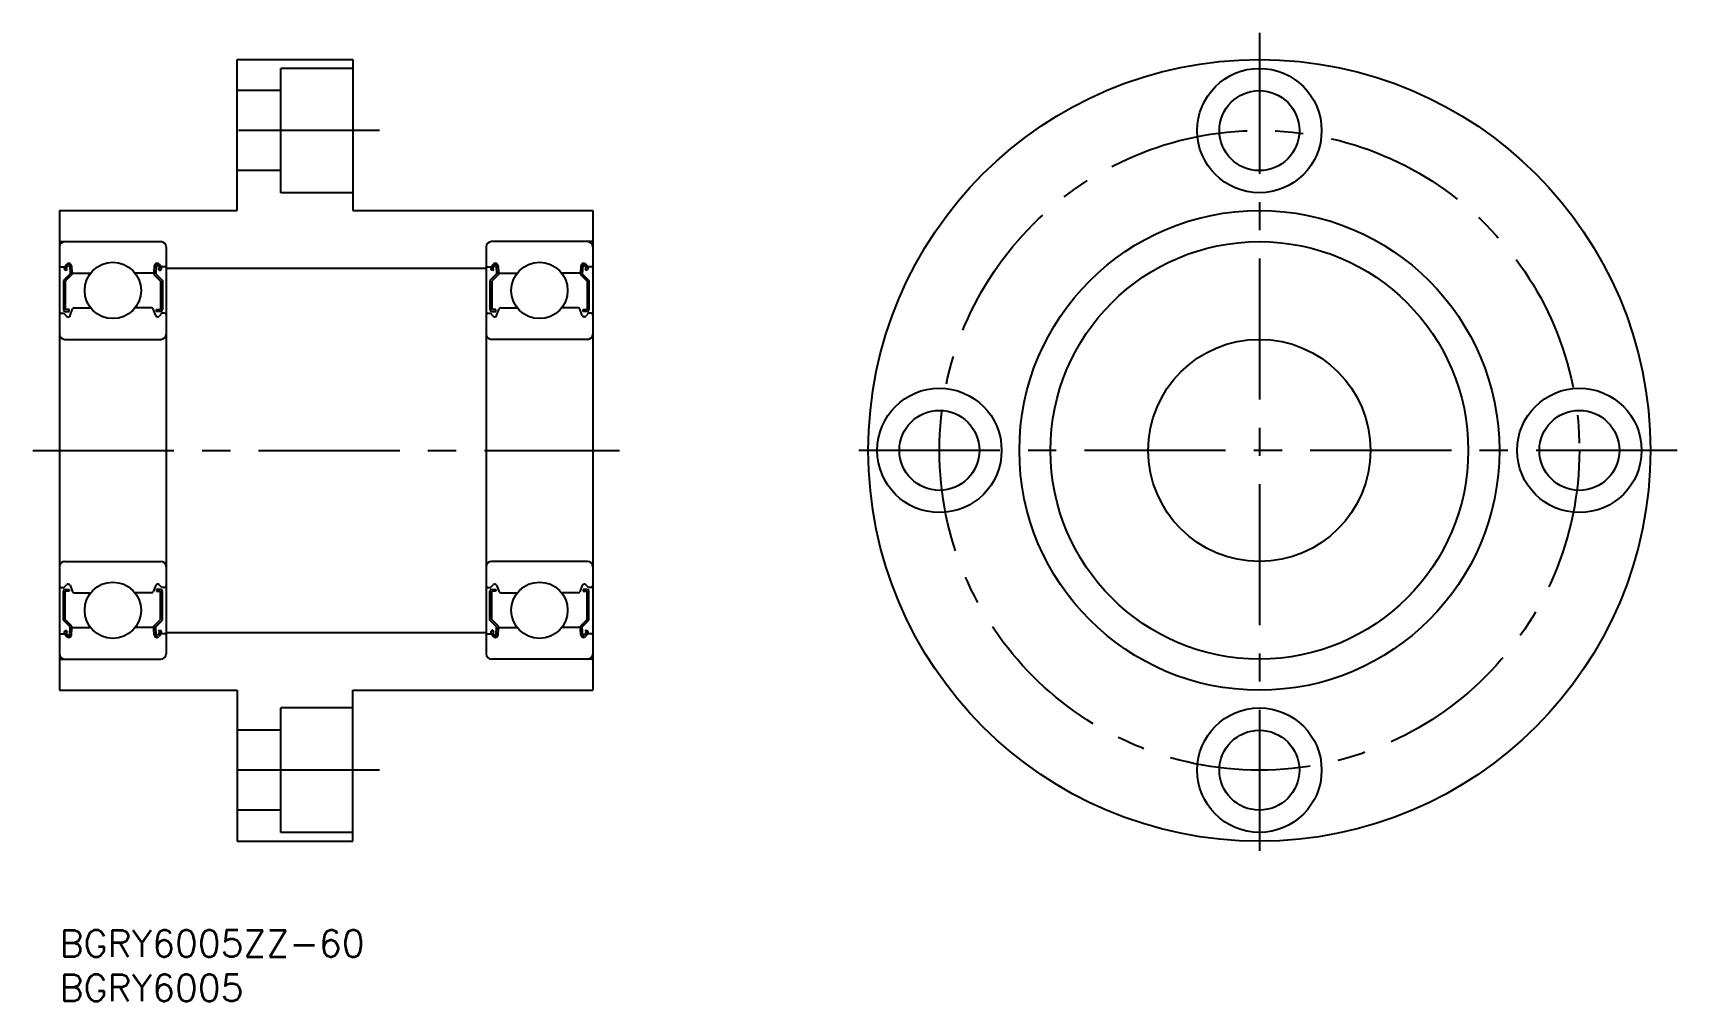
# Model space of a CAD drawing. Extents: x -3 to 182, y -8 to 101.
import ezdxf

# ---------------------------------------------------------------- set-up
doc = ezdxf.new("R2010")
doc.units = 0
doc.header["$LTSCALE"] = 0.5
doc.linetypes.add('CENTER', pattern=[50.8, 31.75, -6.35, 6.35, -6.35])
for name, color, linetype in [('MSM_CENTER', 1, 'CENTER'), ('MSM_CONTINUOUS', 7, 'CONTINUOUS'), ('MSM_PART_NUMBER', 7, 'CONTINUOUS')]:
    doc.layers.add(name, color=color, linetype=linetype)
doc.styles.get("Standard").update_dxf_attribs({"font": 'txt.shx', "height": 3, "bigfont": 'bigfont.shx'})

# ---------------------------------------------------------------- blocks, each defined once
blk = doc.blocks.new('*U2')
at = {"layer": 'MSM_PART_NUMBER'}
blk.add_text('BGRY6005ZZ-60', height=3, dxfattribs=at).set_placement((0, -3))
blk = doc.blocks.new('*U3')
at = {"layer": 'MSM_PART_NUMBER'}
blk.add_text('BGRY6005', height=3, dxfattribs=at).set_placement((0, -8))

msp = doc.modelspace()

# ---------------------------------------------------------------- linework, layer by layer
at = {"layer": 'MSM_CENTER'}
for p, q in [((135, 101), (135, 7)), ((36, 90), (17, 90)), ((-3, 54), (63, 54)), ((182, 54), (88, 54)), ((36, 18), (17, 18))]:
    msp.add_line(p, q, dxfattribs=at)
msp.add_circle((135, 54), 36, dxfattribs=at)
at = {"layer": 'MSM_CONTINUOUS'}
for p, q in [((20, 98), (33, 98)), ((20, 81), (20, 98)), ((33, 97), (24.9, 97)), ((24.9, 83), (24.9, 97)), ((33, 98), (33, 81)), ((24.9, 94.5), (20, 94.5)), ((24.9, 85.5), (20, 85.5)), ((33, 83), (24.9, 83)), ((0, 81), (20, 81)), ((0, 81), (0, 27)), ((33, 81), (60, 81)), ((60, 81), (60, 27)), ((0, 77.5), (11.4, 77.5)), ((12, 76.9), (12, 31.1)), ((48, 76.9), (48, 31.1)), ((60, 77.5), (48.6, 77.5)), ((0.1, 74.65), (0.56, 74.65)), ((0.56, 74.65), (0.81, 74.95)), ((0.74, 74.24), (0.58, 74.37)), ((0.71, 74.52), (0.96, 74.82)), ((0.87, 74.39), (0.71, 74.52)), ((0.74, 74.24), (0.87, 74.39)), ((1.14, 74.76), (1.18, 73.88)), ((1.34, 74.78), (1.4, 74.04)), ((1.38, 74.27), (1.38, 73.8)), ((10.66, 74.78), (10.6, 74.04)), ((10.62, 74.27), (10.62, 73.8)), ((10.86, 74.76), (10.82, 73.88)), ((11.29, 74.52), (11.04, 74.82)), ((11.13, 74.39), (11.29, 74.52)), ((11.26, 74.24), (11.13, 74.39)), ((11.44, 74.65), (11.19, 74.95)), ((11.26, 74.24), (11.42, 74.37)), ((11.9, 74.65), (11.44, 74.65)), ((12, 74.5), (48, 74.5)), ((48.1, 74.65), (48.56, 74.65)), ((48.56, 74.65), (48.81, 74.95)), ((48.74, 74.24), (48.58, 74.37)), ((48.71, 74.52), (48.96, 74.82)), ((48.87, 74.39), (48.71, 74.52)), ((48.74, 74.24), (48.87, 74.39)), ((49.14, 74.76), (49.18, 73.88)), ((49.34, 74.78), (49.4, 74.04)), ((49.38, 74.27), (49.38, 73.8)), ((58.66, 74.78), (58.6, 74.04)), ((58.62, 74.27), (58.62, 73.8)), ((58.86, 74.76), (58.82, 73.88)), ((59.29, 74.52), (59.04, 74.82)), ((59.13, 74.39), (59.29, 74.52)), ((59.26, 74.24), (59.13, 74.39)), ((59.44, 74.65), (59.19, 74.95)), ((59.26, 74.24), (59.42, 74.37)), ((59.9, 74.65), (59.44, 74.65)), ((1.18, 73.88), (0.43, 73.13)), ((0.43, 73.13), (0.43, 69.85)), ((1.38, 73.8), (0.63, 73.05)), ((0.63, 73.05), (0.63, 69.85)), ((1.5, 73.95), (3.49, 73.95)), ((10.5, 73.95), (8.51, 73.95)), ((10.62, 73.8), (11.37, 73.05)), ((10.82, 73.88), (11.57, 73.13)), ((11.37, 73.05), (11.37, 69.85)), ((11.57, 73.13), (11.57, 69.85)), ((49.18, 73.88), (48.43, 73.13)), ((48.43, 73.13), (48.43, 69.85)), ((49.38, 73.8), (48.63, 73.05)), ((48.63, 73.05), (48.63, 69.85)), ((49.5, 73.95), (51.49, 73.95)), ((58.5, 73.95), (56.51, 73.95)), ((58.62, 73.8), (59.37, 73.05)), ((58.82, 73.88), (59.57, 73.13)), ((59.37, 73.05), (59.37, 69.85)), ((59.57, 73.13), (59.57, 69.85)), ((0.2, 69.45), (0.5, 69.45)), ((0.5, 69.45), (0.78, 69.12)), ((1.08, 69.85), (0.63, 69.85)), ((0.63, 69.65), (1.08, 69.65)), ((0.93, 69.05), (0.99, 69.05)), ((1.08, 69.65), (1.08, 69.85)), ((1.18, 69.18), (1.45, 69.92)), ((1.64, 70.05), (3.49, 70.05)), ((10.36, 70.05), (8.51, 70.05)), ((10.82, 69.18), (10.55, 69.92)), ((10.92, 69.65), (10.92, 69.85)), ((10.92, 69.85), (11.37, 69.85)), ((11.37, 69.65), (10.92, 69.65)), ((11.07, 69.05), (11.01, 69.05)), ((11.5, 69.45), (11.22, 69.12)), ((11.8, 69.45), (11.5, 69.45)), ((48.2, 69.45), (48.5, 69.45)), ((48.5, 69.45), (48.78, 69.12)), ((49.08, 69.85), (48.63, 69.85)), ((48.63, 69.65), (49.08, 69.65)), ((48.93, 69.05), (48.99, 69.05)), ((49.08, 69.65), (49.08, 69.85)), ((49.18, 69.18), (49.45, 69.92)), ((49.64, 70.05), (51.49, 70.05)), ((58.36, 70.05), (56.51, 70.05)), ((58.82, 69.18), (58.55, 69.92)), ((58.92, 69.85), (59.37, 69.85)), ((58.92, 69.65), (58.92, 69.85)), ((59.37, 69.65), (58.92, 69.65)), ((59.07, 69.05), (59.01, 69.05)), ((59.5, 69.45), (59.22, 69.12)), ((59.8, 69.45), (59.5, 69.45)), ((0.6, 66.5), (11.4, 66.5)), ((59.4, 66.5), (48.6, 66.5)), ((0.6, 41.5), (11.4, 41.5)), ((59.4, 41.5), (48.6, 41.5)), ((0.5, 38.55), (0.78, 38.88)), ((0.93, 38.95), (0.99, 38.95)), ((11.07, 38.95), (11.01, 38.95)), ((11.5, 38.55), (11.22, 38.88)), ((48.5, 38.55), (48.78, 38.88)), ((48.93, 38.95), (48.99, 38.95)), ((59.07, 38.95), (59.01, 38.95)), ((59.5, 38.55), (59.22, 38.88)), ((0.2, 38.55), (0.5, 38.55)), ((0.43, 34.87), (0.43, 38.15)), ((0.63, 38.35), (1.08, 38.35)), ((0.63, 34.95), (0.63, 38.15)), ((1.08, 38.15), (0.63, 38.15)), ((1.08, 38.35), (1.08, 38.15)), ((1.18, 38.82), (1.45, 38.08)), ((1.64, 37.95), (3.49, 37.95)), ((10.36, 37.95), (8.51, 37.95)), ((10.82, 38.82), (10.55, 38.08)), ((10.92, 38.35), (10.92, 38.15)), ((11.37, 38.35), (10.92, 38.35)), ((10.92, 38.15), (11.37, 38.15)), ((11.37, 34.95), (11.37, 38.15)), ((11.8, 38.55), (11.5, 38.55)), ((11.57, 34.87), (11.57, 38.15)), ((48.2, 38.55), (48.5, 38.55)), ((48.43, 34.87), (48.43, 38.15)), ((48.63, 38.35), (49.08, 38.35)), ((48.63, 34.95), (48.63, 38.15)), ((49.08, 38.15), (48.63, 38.15)), ((49.08, 38.35), (49.08, 38.15)), ((49.18, 38.82), (49.45, 38.08)), ((49.64, 37.95), (51.49, 37.95)), ((58.36, 37.95), (56.51, 37.95)), ((58.82, 38.82), (58.55, 38.08)), ((59.37, 38.35), (58.92, 38.35)), ((58.92, 38.35), (58.92, 38.15)), ((58.92, 38.15), (59.37, 38.15)), ((59.37, 34.95), (59.37, 38.15)), ((59.8, 38.55), (59.5, 38.55)), ((59.57, 34.87), (59.57, 38.15)), ((0.1, 33.35), (0.56, 33.35)), ((1.18, 34.12), (0.43, 34.87)), ((0.56, 33.35), (0.81, 33.05)), ((0.74, 33.76), (0.58, 33.63)), ((1.38, 34.2), (0.63, 34.95)), ((0.87, 33.61), (0.71, 33.48)), ((0.71, 33.48), (0.96, 33.18)), ((0.74, 33.76), (0.87, 33.61)), ((1.14, 33.24), (1.18, 34.12)), ((1.34, 33.22), (1.4, 33.96)), ((1.38, 33.73), (1.38, 34.2)), ((1.5, 34.05), (3.49, 34.05)), ((10.5, 34.05), (8.51, 34.05)), ((10.66, 33.22), (10.6, 33.96)), ((10.62, 34.2), (11.37, 34.95)), ((10.62, 33.73), (10.62, 34.2)), ((10.82, 34.12), (11.57, 34.87)), ((10.86, 33.24), (10.82, 34.12)), ((11.29, 33.48), (11.04, 33.18)), ((11.26, 33.76), (11.13, 33.61)), ((11.13, 33.61), (11.29, 33.48)), ((11.44, 33.35), (11.19, 33.05)), ((11.26, 33.76), (11.42, 33.63)), ((11.9, 33.35), (11.44, 33.35)), ((12, 33.5), (48, 33.5)), ((48.1, 33.35), (48.56, 33.35)), ((49.18, 34.12), (48.43, 34.87)), ((48.56, 33.35), (48.81, 33.05)), ((48.74, 33.76), (48.58, 33.63)), ((49.38, 34.2), (48.63, 34.95)), ((48.87, 33.61), (48.71, 33.48)), ((48.71, 33.48), (48.96, 33.18)), ((48.74, 33.76), (48.87, 33.61)), ((49.14, 33.24), (49.18, 34.12)), ((49.34, 33.22), (49.4, 33.96)), ((49.38, 33.73), (49.38, 34.2)), ((49.5, 34.05), (51.49, 34.05)), ((58.5, 34.05), (56.51, 34.05)), ((58.66, 33.22), (58.6, 33.96)), ((58.62, 34.2), (59.37, 34.95)), ((58.62, 33.73), (58.62, 34.2)), ((58.82, 34.12), (59.57, 34.87)), ((58.86, 33.24), (58.82, 34.12)), ((59.29, 33.48), (59.04, 33.18)), ((59.26, 33.76), (59.13, 33.61)), ((59.13, 33.61), (59.29, 33.48)), ((59.44, 33.35), (59.19, 33.05)), ((59.26, 33.76), (59.42, 33.63)), ((59.9, 33.35), (59.44, 33.35)), ((0, 30.5), (11.4, 30.5)), ((60, 30.5), (48.6, 30.5)), ((0, 27), (20, 27)), ((20, 27), (20, 10)), ((33, 10), (33, 27)), ((33, 27), (60, 27)), ((33, 25), (24.9, 25)), ((24.9, 11), (24.9, 25)), ((24.9, 22.5), (20, 22.5)), ((24.9, 13.5), (20, 13.5)), ((20, 10), (33, 10)), ((33, 11), (24.9, 11))]:
    msp.add_line(p, q, dxfattribs=at)
for centre, radius in [((135, 54), 44), ((135, 90), 7), ((135, 90), 4.5), ((135, 54), 27), ((135, 54), 23.5), ((6, 72), 3.17), ((54, 72), 3.17), ((135, 54), 12.5), ((99, 54), 7), ((171, 54), 7), ((99, 54), 4.5), ((171, 54), 4.5), ((6, 36), 3.17), ((54, 36), 3.17), ((135, 18), 7), ((135, 18), 4.5)]:
    msp.add_circle(centre, radius, dxfattribs=at)
for centre, radius, start, end in [((0.6, 76.9), 0.6, 90, 180), ((11.4, 76.9), 0.6, 0, 90), ((48.6, 76.9), 0.6, 90, 180), ((59.4, 76.9), 0.6, 0, 90), ((0.1, 74.75), 0.1, 180, 270), ((0.71, 74.52), 0.2, 140.0012, 230.0863), ((1.04, 74.75), 0.3, 4.9967, 140.0012), ((1.04, 74.75), 0.1, 2.8198, 140.0023), ((1.5, 74.05), 0.1, 184.9967, 270), ((10.5, 74.05), 0.1, 270, 355.0033), ((10.96, 74.75), 0.3, 39.9988, 175.0033), ((10.96, 74.75), 0.1, 39.9977, 177.1802), ((11.29, 74.52), 0.2, 309.9137, 39.9988), ((11.9, 74.75), 0.1, 270, 0), ((48.1, 74.75), 0.1, 180, 270), ((48.71, 74.52), 0.2, 140.0012, 230.0863), ((49.04, 74.75), 0.3, 4.9967, 140.0012), ((49.04, 74.75), 0.1, 2.8198, 140.0023), ((49.5, 74.05), 0.1, 184.9967, 270), ((58.5, 74.05), 0.1, 270, 355.0033), ((58.96, 74.75), 0.3, 39.9988, 175.0033), ((58.96, 74.75), 0.1, 39.9977, 177.1802), ((59.29, 74.52), 0.2, 309.9137, 39.9988), ((59.9, 74.75), 0.1, 270, 0), ((0.2, 69.25), 0.2, 90, 180), ((0.63, 69.85), 0.2, 180, 270), ((0.93, 69.25), 0.2, 219.9945, 270), ((0.99, 69.25), 0.2, 270, 339.9921), ((1.64, 69.85), 0.2, 90, 159.9921), ((10.36, 69.85), 0.2, 20.0079, 90), ((11.01, 69.25), 0.2, 200.0079, 270), ((11.07, 69.25), 0.2, 270, 320.0055), ((11.37, 69.85), 0.2, 270, 0), ((11.8, 69.25), 0.2, 0, 90), ((48.2, 69.25), 0.2, 90, 180), ((48.63, 69.85), 0.2, 180, 270), ((48.93, 69.25), 0.2, 219.9945, 270), ((48.99, 69.25), 0.2, 270, 339.9921), ((49.64, 69.85), 0.2, 90, 159.9921), ((58.36, 69.85), 0.2, 20.0079, 90), ((59.01, 69.25), 0.2, 200.0079, 270), ((59.07, 69.25), 0.2, 270, 320.0055), ((59.37, 69.85), 0.2, 270, 0), ((59.8, 69.25), 0.2, 0, 90), ((0.6, 67.1), 0.6, 180, 270), ((11.4, 67.1), 0.6, 270, 0), ((48.6, 67.1), 0.6, 180, 270), ((59.4, 67.1), 0.6, 270, 0), ((0.6, 40.9), 0.6, 90, 180), ((11.4, 40.9), 0.6, 0, 90), ((48.6, 40.9), 0.6, 90, 180), ((59.4, 40.9), 0.6, 0, 90), ((0.93, 38.75), 0.2, 90, 140.0055), ((0.99, 38.75), 0.2, 20.0079, 90), ((11.01, 38.75), 0.2, 90, 159.9921), ((11.07, 38.75), 0.2, 39.9945, 90), ((48.93, 38.75), 0.2, 90, 140.0055), ((48.99, 38.75), 0.2, 20.0079, 90), ((59.01, 38.75), 0.2, 90, 159.9921), ((59.07, 38.75), 0.2, 39.9945, 90), ((0.2, 38.75), 0.2, 180, 270), ((0.63, 38.15), 0.2, 90, 180), ((1.64, 38.15), 0.2, 200.0079, 270), ((10.36, 38.15), 0.2, 270, 339.9921), ((11.37, 38.15), 0.2, 0, 90), ((11.8, 38.75), 0.2, 270, 0), ((48.2, 38.75), 0.2, 180, 270), ((48.63, 38.15), 0.2, 90, 180), ((49.64, 38.15), 0.2, 200.0079, 270), ((58.36, 38.15), 0.2, 270, 339.9921), ((59.37, 38.15), 0.2, 0, 90), ((59.8, 38.75), 0.2, 270, 0), ((0.1, 33.25), 0.1, 90, 180), ((0.71, 33.48), 0.2, 129.9137, 219.9988), ((1.5, 33.95), 0.1, 90, 175.0033), ((10.5, 33.95), 0.1, 4.9967, 90), ((11.29, 33.48), 0.2, 320.0012, 50.0863), ((11.9, 33.25), 0.1, 0, 90), ((48.1, 33.25), 0.1, 90, 180), ((48.71, 33.48), 0.2, 129.9137, 219.9988), ((49.5, 33.95), 0.1, 90, 175.0033), ((58.5, 33.95), 0.1, 4.9967, 90), ((59.29, 33.48), 0.2, 320.0012, 50.0863), ((59.9, 33.25), 0.1, 0, 90), ((1.04, 33.25), 0.3, 219.9988, 355.0033), ((1.04, 33.25), 0.1, 219.9977, 357.1802), ((10.96, 33.25), 0.3, 184.9967, 320.0012), ((10.96, 33.25), 0.1, 182.8198, 320.0023), ((49.04, 33.25), 0.3, 219.9988, 355.0033), ((49.04, 33.25), 0.1, 219.9977, 357.1802), ((58.96, 33.25), 0.3, 184.9967, 320.0012), ((58.96, 33.25), 0.1, 182.8198, 320.0023), ((0.6, 31.1), 0.6, 180, 270), ((11.4, 31.1), 0.6, 270, 0), ((48.6, 31.1), 0.6, 180, 270), ((59.4, 31.1), 0.6, 270, 0)]:
    msp.add_arc(centre, radius, start, end, dxfattribs=at)

# ---------------------------------------------------------------- block references
for name in ['*U2', '*U3']:
    msp.add_blockref(name, (0, 0), dxfattribs=at)

doc.saveas('drawing.dxf')
